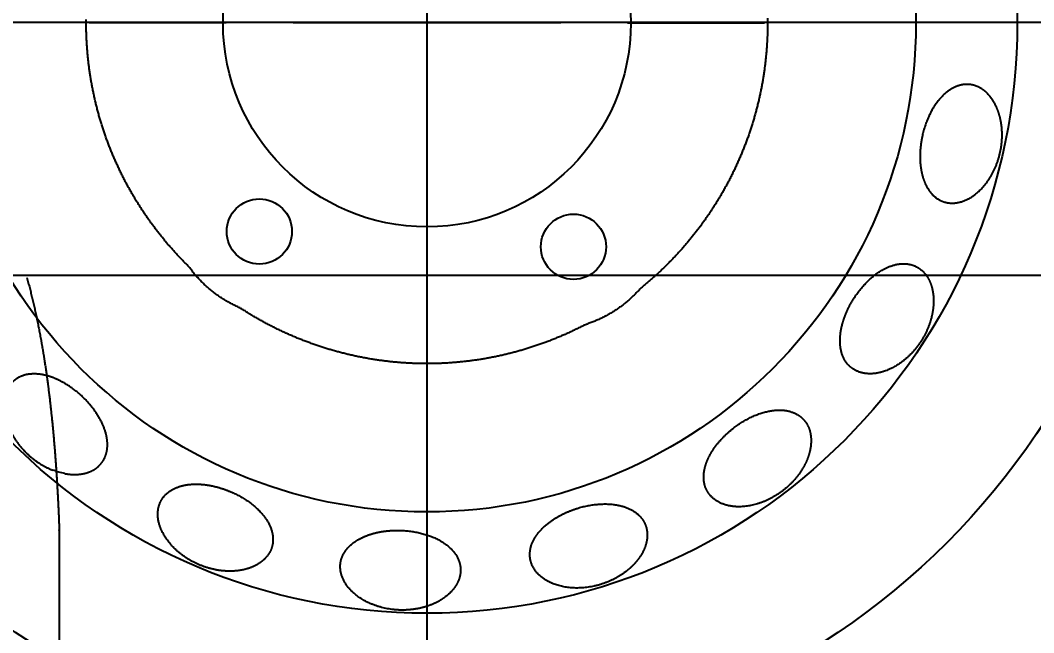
# Model space of a CAD drawing. Extents: x -912 to 8450, y -583 to 4401.
# Drawn here: x 5619.8 to 5922.9, y 1064 to 1247.2 of the extents above; entities that cross this region are included whole.
import ezdxf

# ---------------------------------------------------------------- set-up
doc = ezdxf.new("R2010")
doc.units = 0
doc.header["$MEASUREMENT"] = 0
doc.layers.get('0').update_dxf_attribs({"linetype": 'CONTINUOUS'})
doc.layers.add('3', color=7, linetype='CONTINUOUS')
doc.layers.add('4', color=7, linetype='CONTINUOUS')
doc.styles.get("Standard").update_dxf_attribs({"font": 'monotxt.shx'})
doc.dimstyles.new('DSTYLE1', dxfattribs={"dimtxt": 40, "dimasz": 53.333333, "dimexe": 4, "dimexo": 2, "dimgap": 2, "dimtad": 0, "dimtih": 1, "dimtoh": 1, "dimdec": 0, "dimzin": 3, "dimtxsty": 'STANDARD', "dimcen": 0.09, "dimazin": 3, "dimtp": 1, "dimtm": 1, "dimtfac": 1, "dimtdec": 4, "dimtofl": 0, "dimtmove": 0, "dimatfit": 3, "dimtolj": 1, "dimtzin": 0})

# ---------------------------------------------------------------- blocks, each defined once
blk = doc.blocks.new('*F34')
at = {"layer": '3', "color": 1, "linetype": 'CONTINUOUS'}
for p, q in [((0, -2267.8762), (0, -2649.6264)), ((0, -2659.6264), (0, -2699.6264))]:
    blk.add_line(p, q, dxfattribs=at)
blk = doc.blocks.new('_AH1')
at = {"color": 0, "linetype": 'CONTINUOUS'}
for p, q in [((-1, 0.166667), (0, 0)), ((-1, 0.166667), (-1, -0.166667)), ((0, 0), (-1, -0.166667)), ((0, 0), (-1, 0))]:
    blk.add_line(p, q, dxfattribs=at)
blk = doc.blocks.new('*D13')
at = {"layer": '4', "color": 1, "linetype": 'CONTINUOUS'}
for p, q in [((977.79092, 698.77637), (977.92307, 2132.9977)), ((7677.785, 698.15903), (7677.9171, 2132.3803)), ((977.91816, 2079.6643), (4137.8827, 2079.3732)), ((7677.9122, 2079.047), (4351.2161, 2079.3535))]:
    blk.add_line(p, q, dxfattribs=at)
at = {"layer": '4', "color": 1, "xscale": 53.333333, "yscale": 53.333333, "zscale": 53.333333}
for p, rotation in [((977.91816, 2079.6643), 179.99472), ((7677.9122, 2079.047), 359.99472)]:
    blk.add_blockref('_AH1', p, dxfattribs=dict(at, rotation=rotation))
at = {"layer": '4', "color": 1, "linetype": 'CONTINUOUS'}
blk.add_text('6704', height=40, dxfattribs=at).set_placement((4164.5494, 2059.3633))
blk = doc.blocks.new('*D15')
at = {"layer": '3', "color": 1, "linetype": 'CONTINUOUS'}
for p, q in [((5741.4088, 1118.7657), (5741.4088, 548.80659)), ((1993.352, 984.51262), (1993.352, 548.80659)), ((1993.352, 602.13992), (3831.0439, 602.13992)), ((5741.4088, 602.13992), (4044.3772, 602.13992))]:
    blk.add_line(p, q, dxfattribs=at)
at = {"layer": '3', "color": 1, "xscale": 53.333333, "yscale": 53.333333, "zscale": 53.333333, "rotation": 180}
blk.add_blockref('_AH1', (1993.352, 602.13992), dxfattribs=at)
at = {"layer": '3', "color": 1, "xscale": 53.333333, "yscale": 53.333333, "zscale": 53.333333}
blk.add_blockref('_AH1', (5741.4088, 602.13992), dxfattribs=at)
at = {"layer": '3', "color": 1, "linetype": 'CONTINUOUS'}
blk.add_text('3750', height=40, dxfattribs=at).set_placement((3857.7105, 582.13992))
blk = doc.blocks.new('*D17')
at = {"layer": '3', "color": 1, "linetype": 'CONTINUOUS'}
for p, q in [((7674.0444, 1214.5184), (7674.0444, 548.80659)), ((5741.4088, 1118.7657), (5741.4088, 548.80659)), ((5741.4088, 602.13992), (6613.6955, 602.13992)), ((7674.0444, 602.13992), (6827.0288, 602.13992))]:
    blk.add_line(p, q, dxfattribs=at)
at = {"layer": '3', "color": 1, "xscale": 53.333333, "yscale": 53.333333, "zscale": 53.333333, "rotation": 180}
blk.add_blockref('_AH1', (5741.4088, 602.13992), dxfattribs=at)
at = {"layer": '3', "color": 1, "xscale": 53.333333, "yscale": 53.333333, "zscale": 53.333333}
blk.add_blockref('_AH1', (7674.0444, 602.13992), dxfattribs=at)
at = {"layer": '3', "color": 1, "linetype": 'CONTINUOUS'}
blk.add_text('1931', height=40, dxfattribs=at).set_placement((6640.3622, 582.13992))

msp = doc.modelspace()

# ---------------------------------------------------------------- linework, layer by layer
at = {"layer": '3', "color": 1, "linetype": 'CONTINUOUS'}
for p, q in [((5741.4088, 3664.8806), (5741.4088, 714.37906)), ((5741.4088, 1286.3958), (5741.4088, 1206.3958)), ((5681.4088, 1246.3958), (5640.4453, 1246.3958)), ((5781.4088, 1246.3958), (5701.4088, 1246.3958)), ((5801.4088, 1246.3958), (5842.3723, 1246.3958)), ((5741.4088, 1186.3958), (5741.4088, 1145.4324))]:
    msp.add_line(p, q, dxfattribs=at)
at = {"layer": '3', "color": 3, "linetype": 'CONTINUOUS'}
msp.add_lwpolyline([(5843.2765, 1247.8551, -0.0030492723), (5843.2865, 1246.6037, -0.0030508659), (5843.2814, 1245.3495, -0.0030623856), (5843.2606, 1244.0926, -0.0030686116), (5843.2244, 1242.8335, -0.0030758038), (5843.1722, 1241.5723, -0.003080454), (5843.1046, 1240.3093, -0.0030880741), (5843.0208, 1239.0449, -0.003092695), (5842.9214, 1237.7794, -0.0030995329), (5842.8057, 1236.5129, -0.003103726), (5842.6743, 1235.246, -0.0031100696), (5842.5265, 1233.9787, -0.0031139251), (5842.363, 1232.7115, -0.0031196871), (5842.1829, 1231.4446, -0.0031231737), (5841.987, 1230.1783, -0.0031283623), (5841.7746, 1228.913, -0.0031314793), (5841.5463, 1227.649, -0.0031360802), (5841.3014, 1226.3865, -0.0031388204), (5841.0407, 1225.1259, -0.003142826), (5840.7635, 1223.8675, -0.0031451847), (5840.4705, 1222.6115, -0.003148587), (5840.161, 1221.3585, -0.0031505593), (5839.8357, 1220.1084, -0.003153352), (5839.4941, 1218.8619, -0.0031549344), (5839.1368, 1217.619, -0.003157112), (5838.7632, 1216.3802, -0.0031583016), (5838.3742, 1215.1457, -0.00315986), (5837.9689, 1213.9159, -0.003160654), (5837.5484, 1212.691, -0.0031615901), (5837.1119, 1211.4715, -0.0031619876), (5836.6602, 1210.2573, -0.0031622996), (5836.1927, 1209.0492, -0.0031622993), (5835.7104, 1207.847, -0.0031619867), (5835.2125, 1206.6514, -0.0031615889), (5834.6999, 1205.4624, -0.0031606521), (5834.1721, 1204.2805, -0.0031598574), (5833.6299, 1203.1058, -0.0031582986), (5833.0728, 1201.9387, -0.0031571086), (5832.5015, 1200.7793, -0.0031549303), (5831.9156, 1199.6281, -0.0031533474), (5831.316, 1198.4852, -0.0031505542), (5830.7021, 1197.351, -0.0031485813), (5830.0747, 1196.2254, -0.0031451784), (5829.4335, 1195.1092, -0.0031428193), (5828.7792, 1194.0021, -0.0031388132), (5828.1115, 1192.9047, -0.0031360726), (5827.4311, 1191.817, -0.0031314712), (5826.7377, 1190.7395, -0.0031283537), (5826.032, 1189.6721, -0.0031231646), (5825.3138, 1188.6153, -0.0031196776), (5824.5837, 1187.569, -0.003113915), (5823.8416, 1186.5338, -0.003110059), (5823.088, 1185.5094, -0.0031037151), (5822.3228, 1184.4964, -0.0030995214), (5821.5468, 1183.4947, -0.003092683), (5820.7596, 1182.5048, -0.0030880619), (5819.962, 1181.5264, -0.0030804414), (5819.1538, 1180.5603, -0.0030757907), (5818.3356, 1179.6059, -0.0030685972), (5817.5074, 1178.664, -0.003062372), (5816.6697, 1177.7342, -0.0030508556), (5815.8226, 1176.8172, -0.0030492571), (5814.9664, 1175.9125, -0.0030524109), (5814.1013, 1175.0209, -0.003030777), (5813.2278, 1174.1418, -0.0029730421), (5812.346, 1173.2757, -0.0030296477), (5811.456, 1172.4229, -0.0032119027), (5810.5577, 1171.5841, -0.0029554881), (5809.6532, 1170.7565, -0.0021806341), (5808.7432, 1169.9401, -0.0031682191), (5807.8216, 1169.1433, -0.0062006728), (5806.8859, 1168.37, -0.0022333242), (5805.9632, 1167.5838, 0.0098494919), (5805.0785, 1166.7494, 0.011590897), (5804.2116, 1165.8817, 0.003538149), (5803.3368, 1165.0035, -0.0024369159), (5802.4391, 1164.1384, -0.0079384082), (5801.5068, 1163.3068, -0.0098217034), (5800.543, 1162.5079, -0.0085600139), (5799.5508, 1161.7405, -0.0081507092), (5798.5328, 1161.0051, -0.00851047), (5797.4887, 1160.3059, -0.0087079764), (5796.4213, 1159.6431, -0.0088000572), (5795.3318, 1159.0195, -0.0084945377), (5794.2247, 1158.4318, -0.0077028212), (5793.1018, 1157.8815, -0.0086210382), (5791.9602, 1157.377, -0.011464913), (5790.7998, 1156.9235, -0.0075080772), (5789.6453, 1156.4809, 0.0043030282), (5788.521, 1156.0083, 0.0090896302), (5787.42, 1155.5025, 0.0074966726), (5786.3308, 1154.969, 0.0038502409), (5785.2399, 1154.4313, -0.00258036), (5784.1364, 1153.9112, -0.0046920541), (5783.0216, 1153.4065, -0.003086014), (5781.8981, 1152.9126, -0.002563288), (5780.7663, 1152.4297, -0.0029803654), (5779.6252, 1151.9598, -0.0031199617), (5778.4755, 1151.5026, -0.003027443), (5777.3172, 1151.0584, -0.0030000659), (5776.1508, 1150.627, -0.003035167), (5774.9762, 1150.2091, -0.003049393), (5773.7939, 1149.8045, -0.0030517943), (5772.6038, 1149.4137, -0.0030551706), (5771.4065, 1149.0365, -0.0030651674), (5770.2018, 1148.6736, -0.0030708654), (5768.9904, 1148.3246, -0.0030783097), (5767.7721, 1147.9902, -0.0030830084), (5766.5476, 1147.6701, -0.0030904324), (5765.3167, 1147.365, -0.0030949553), (5764.0801, 1147.0744, -0.0031017061), (5762.8376, 1146.7991, -0.0031058361), (5761.5899, 1146.5386, -0.003112062), (5760.337, 1146.2936, -0.003115844), (5759.0794, 1146.0638, -0.0031214932), (5757.817, 1145.8498, -0.003124907), (5756.5505, 1145.651, -0.0031299791), (5755.28, 1145.4684, -0.0031330218), (5754.0058, 1145.3012, -0.0031375047), (5752.7281, 1145.1503, -0.0031401694), (5751.4475, 1145.0151, -0.0031440553), (5750.1639, 1144.8963, -0.0031463376), (5748.8779, 1144.7934, -0.0031496189), (5747.5897, 1144.707, -0.003151514), (5746.2996, 1144.6366, -0.0031541846), (5745.0079, 1144.5828, -0.003155689), (5743.7149, 1144.5451, -0.0031577437), (5742.421, 1144.5242, -0.0031588547), (5741.1265, 1144.5193, -0.0031602892), (5739.8316, 1144.5313, -0.0031610047), (5738.5367, 1144.5593, -0.0031618166), (5737.2421, 1144.6042, -0.0031621349), (5735.9481, 1144.6652, -0.0031623224), (5734.655, 1144.7429, -0.0031622431), (5733.3632, 1144.8368, -0.003161806), (5732.0729, 1144.9474, -0.0031613292), (5730.7845, 1145.074, -0.0031602683), (5729.4982, 1145.2172, -0.003159395), (5728.2144, 1145.3764, -0.0031577122), (5726.9335, 1145.5521, -0.003156444), (5725.6556, 1145.7436, -0.0031541429), (5724.3811, 1145.9514, -0.003152482), (5723.1103, 1146.1749, -0.0031495669), (5721.8435, 1146.4146, -0.0031475169), (5720.581, 1146.6697, -0.0031439932), (5719.3231, 1146.9408, -0.0031415579), (5718.07, 1147.2272, -0.0031374323), (5716.8221, 1147.5293, -0.0031346163), (5715.5796, 1147.8463, -0.0031298973), (5714.3429, 1148.1789, -0.0031267054), (5713.112, 1148.5262, -0.0031214001), (5711.8876, 1148.8886, -0.0031178406), (5710.6695, 1149.2655, -0.0031119657), (5709.4583, 1149.6572, -0.0031080361), (5708.254, 1150.0631, -0.0031015753), (5707.0572, 1150.4835, -0.0030973184), (5705.8677, 1150.9176, -0.003090392), (5704.6861, 1151.3659, -0.0030856748), (5703.5124, 1151.8276, -0.0030778629), (5702.3471, 1152.303, -0.0030732552), (5701.19, 1152.7915, -0.0030662971), (5700.0418, 1153.2934, -0.0030595666), (5698.9022, 1153.8078, -0.0030465949), (5697.7719, 1154.3352, -0.0030466914), (5696.6507, 1154.8748, -0.0030551541), (5695.5393, 1155.427, -0.003026438), (5694.4371, 1155.9908, -0.0029470324), (5693.3448, 1156.5664, -0.0030316006), (5692.2628, 1157.154, -0.0032998582), (5691.1918, 1157.754, -0.0029315361), (5690.1291, 1158.3625, -0.0018135862), (5689.0744, 1158.9786, -0.003246641), (5688.0373, 1159.6146, -0.0076505891), (5687.0219, 1160.2751, -0.0018991403), (5685.9886, 1160.9082, 0.015590006), (5684.901, 1161.4676, 0.01537268), (5683.7874, 1162.0032, -0.0016942993), (5682.6822, 1162.5723, -0.0088619246), (5681.5927, 1163.1808, -0.0083606881), (5680.5219, 1163.8275, -0.0082597009), (5679.4712, 1164.5104, -0.0085145953), (5678.4434, 1165.231, -0.0085929938), (5677.4396, 1165.9866, -0.008535727), (5676.4627, 1166.7771, -0.0086329494), (5675.5143, 1167.6004, -0.00891204), (5674.5973, 1168.4565, -0.0084923914), (5673.709, 1169.339, -0.0072507401), (5672.8506, 1170.2461, -0.0087054224), (5672.0338, 1171.1874, -0.01321525), (5671.2651, 1172.1663, -0.007077734), (5670.4956, 1173.1296, 0.01141231), (5669.6786, 1174.028, 0.014968369), (5668.8337, 1174.8929, 0.0031115387), (5667.9876, 1175.7631, -0.0024343564), (5667.1476, 1176.6455, -0.0029422389), (5666.3165, 1177.5409, -0.0031161009), (5665.4941, 1178.4486, -0.002999621), (5664.6803, 1179.3691, -0.0029635097), (5663.8753, 1180.3016, -0.0030062608), (5663.0796, 1181.2466, -0.0030235466), (5662.2932, 1182.2035, -0.0030249552), (5661.5168, 1183.1726, -0.003028211), (5660.7501, 1184.1533, -0.0030396061), (5659.9938, 1185.146, -0.0030460659), (5659.2478, 1186.15, -0.0030542948), (5658.5127, 1187.1656, -0.0030595393), (5657.7884, 1188.1923, -0.0030679464), (5657.0755, 1189.2302, -0.0030730933), (5656.3739, 1190.2788, -0.0030808052), (5655.6841, 1191.3384, -0.0030855576), (5655.0061, 1192.4083, -0.0030927799), (5654.3404, 1193.4887, -0.0030972026), (5653.6868, 1194.5791, -0.003103866), (5653.0461, 1195.6796, -0.0031079323), (5652.418, 1196.7895, -0.0031140392), (5651.8031, 1197.9092, -0.0031177466), (5651.2012, 1199.038, -0.003123282), (5650.6129, 1200.176, -0.003126622), (5650.038, 1201.3226, -0.0031315764), (5649.4773, 1202.4779, -0.0031345436), (5648.9302, 1203.6413, -0.0031389074), (5648.3975, 1204.813, -0.0031414959), (5647.8789, 1205.9923, -0.003145261), (5647.3752, 1207.1793, -0.0031474658), (5646.8858, 1208.3735, -0.003150625), (5646.4115, 1209.5747, -0.003152442), (5645.9518, 1210.7826, -0.0031549893), (5645.5076, 1211.997, -0.003156415), (5645.0783, 1213.2174, -0.0031583454), (5644.6647, 1214.4438, -0.003159377), (5644.2663, 1215.6757, -0.003160687), (5643.8837, 1216.913, -0.0031613226), (5643.5166, 1218.1551, -0.0031620092), (5643.1655, 1219.4021, -0.0031622477), (5642.83, 1220.6533, -0.0031623099), (5642.5108, 1221.9087, -0.0031621506), (5642.2073, 1223.1678, -0.0031615881), (5641.9202, 1224.4304, -0.0031610314), (5641.6489, 1225.6962, -0.0031598456), (5641.3942, 1226.9648, -0.0031588926), (5641.1553, 1228.2359, -0.0031570854), (5640.9331, 1229.5093, -0.003155738), (5640.7268, 1230.7846, -0.0031533131), (5640.5372, 1232.0615, -0.0031515738), (5640.3636, 1233.3397, -0.003148536), (5640.2066, 1234.6189, -0.003146408), (5640.0657, 1235.8987, -0.003142763), (5639.9413, 1237.1789, -0.0031402506), (5639.8329, 1238.4592, -0.0031360051), (5639.7411, 1239.7392, -0.003133113), (5639.6652, 1241.0186, -0.003128276), (5639.6058, 1242.2972, -0.003125009), (5639.5622, 1243.5746, -0.0031195871), (5639.5349, 1244.8505, -0.0031159543), (5639.5233, 1246.1247, -0.0031099664), (5639.528, 1247.3968, -0.0031059631)], format="xyb", dxfattribs=at)
for centre, radius in [((5741.5168, 1246.2565), 361.98271), ((5741.3524, 1246.4691), 219.89954), ((5741.4199, 1246.3823), 176.528), ((5741.3661, 1246.4508), 146.27867), ((5741.4086, 1246.3957), 60.963261), ((5691.2966, 1184.0393), 9.75001), ((5785.2316, 1179.4804), 9.749965)]:
    msp.add_circle(centre, radius, dxfattribs=at)
for points, knots in [([(5913.174, 1216.2809), (5913.579, 1213.5721), (5913.5741, 1210.6461), (5913.108, 1207.6487), (5911.2376, 1201.7463), (5907.8976, 1197.0652), (5905.8945, 1195.151), (5901.9962, 1192.7014), (5898.1039, 1192.2817), (5896.4097, 1192.5253), (5893.1275, 1193.9504), (5890.7419, 1197.103), (5889.8082, 1199.1905), (5889.2274, 1201.567), (5888.9862, 1204.1078), (5888.7518, 1206.5778), (5888.8384, 1209.2031), (5889.2344, 1211.8686), (5890.5854, 1217.0422), (5892.9531, 1221.5579), (5894.354, 1223.5383), (5897.3723, 1226.5902), (5900.7894, 1228.0199), (5902.4496, 1228.2819), (5905.2248, 1228.0037), (5907.7413, 1226.5555), (5908.7153, 1225.7658), (5910.5325, 1223.787), (5911.9193, 1221.1387), (5912.4947, 1219.6319), (5912.9169, 1218.0002), (5913.174, 1216.2809)], [0, 0, 0, 0, 0, 0, 0.12650171, 0.12650171, 0.12650171, 0.2614895, 0.2614895, 0.2614895, 0.37396434, 0.37396434, 0.37396434, 0.50001465, 0.50001465, 0.50001465, 0.50001465, 0.50001465, 0.62011558, 0.62011558, 0.62011558, 0.73861816, 0.73861816, 0.73861816, 0.84592438, 0.84592438, 0.84592438, 0.92130796, 0.92130796, 0.92130796, 1, 1, 1, 1, 1, 1]), ([(5892.5186, 1159.3518), (5892.8646, 1161.055), (5893.0253, 1162.7324), (5892.9994, 1164.3448), (5892.6004, 1167.3069), (5891.5678, 1169.7869), (5890.9217, 1170.8616), (5889.05, 1173.0819), (5886.5348, 1174.2913), (5884.8837, 1174.6121), (5881.1809, 1174.4359), (5877.2985, 1172.5991), (5875.3039, 1171.2168), (5871.5331, 1167.7825), (5868.4939, 1163.3829), (5867.2103, 1161.0137), (5866.2316, 1158.5766), (5865.6079, 1156.1758), (5864.9663, 1153.7062), (5864.7004, 1151.2749), (5864.8652, 1148.9947), (5866.0315, 1145.2179), (5868.6315, 1142.7577), (5870.1417, 1141.9502), (5873.9459, 1141.0149), (5878.4495, 1141.9848), (5880.9876, 1143.0991), (5885.7289, 1146.3565), (5889.5057, 1151.2634), (5890.9687, 1153.9205), (5891.9736, 1156.6682), (5892.5186, 1159.3518)], [0, 0, 0, 0, 0, 0, 0.078692037, 0.078692037, 0.078692037, 0.15407563, 0.15407563, 0.15407563, 0.26138184, 0.26138184, 0.26138184, 0.37988442, 0.37988442, 0.37988442, 0.49998535, 0.49998535, 0.49998535, 0.49998535, 0.49998535, 0.62603567, 0.62603567, 0.62603567, 0.7385105, 0.7385105, 0.7385105, 0.87349829, 0.87349829, 0.87349829, 1, 1, 1, 1, 1, 1]), ([(5633.148, 1111.6328), (5635.2817, 1111.2463), (5637.3345, 1111.2103), (5639.2216, 1111.5225), (5641.727, 1112.4844), (5643.5814, 1114.1043), (5644.1295, 1114.7258), (5645.5795, 1116.8875), (5646.123, 1119.6197), (5646.0334, 1121.6776), (5645.505, 1123.8242), (5644.601, 1125.9699), (5643.179, 1129.3453), (5640.8221, 1132.7173), (5637.8006, 1135.74), (5634.3911, 1138.1775), (5630.9198, 1139.7655), (5628.6031, 1140.8253), (5626.2603, 1141.5082), (5623.9927, 1141.7404), (5620.0847, 1141.2447), (5617.2258, 1139.1081), (5616.1754, 1137.7595), (5614.6089, 1134.1723), (5614.7946, 1129.5659), (5615.457, 1126.8717), (5617.8499, 1121.635), (5622.0283, 1117.0632), (5624.3902, 1115.1611), (5626.9193, 1113.6949), (5629.4637, 1112.6929)], [0, 0, 0, 0, 0, 0, 0.11135516, 0.11135516, 0.11135516, 0.16867203, 0.16867203, 0.16867203, 0.29189308, 0.29189308, 0.29189308, 0.29189308, 0.29189308, 0.48062193, 0.48062193, 0.48062193, 0.48062193, 0.48062193, 0.61155363, 0.61155363, 0.61155363, 0.72838413, 0.72838413, 0.72838413, 0.86859943, 0.86859943, 0.86859943, 1, 1, 1, 1, 1, 1]), ([(5827.2457, 1119.1302), (5825.799, 1117.0294), (5824.7187, 1114.8363), (5824.0951, 1112.6379), (5823.9021, 1108.6915), (5825.507, 1105.4922), (5826.6514, 1104.2176), (5829.9094, 1102.0392), (5834.4757, 1101.4117), (5837.2431, 1101.5913), (5842.8142, 1103.0316), (5848.0418, 1106.351), (5850.3253, 1108.3474), (5852.2088, 1110.5855), (5853.6381, 1112.9204), (5854.5453, 1114.4023), (5855.2694, 1115.9233), (5855.7957, 1117.4469), (5856.4325, 1120.366), (5856.3085, 1123.0487), (5856.068, 1124.2791), (5855.0662, 1127.0044), (5853.1139, 1128.9998), (5851.6707, 1129.8653), (5848.1282, 1130.9646), (5843.8494, 1130.5653), (5841.5013, 1129.948), (5836.782, 1128.0098), (5832.4212, 1124.9148), (5830.4049, 1123.1276), (5828.6522, 1121.1726), (5827.2457, 1119.1302)], [0, 0, 0, 0, 0, 0, 0.12605032, 0.12605032, 0.12605032, 0.23852515, 0.23852515, 0.23852515, 0.37351294, 0.37351294, 0.37351294, 0.50001465, 0.50001465, 0.50001465, 0.50001465, 0.50001465, 0.57870669, 0.57870669, 0.57870669, 0.65409028, 0.65409028, 0.65409028, 0.76139649, 0.76139649, 0.76139649, 0.87989907, 0.87989907, 0.87989907, 1, 1, 1, 1, 1, 1]), ([(5681.9412, 1082.4659), (5683.6766, 1082.4211), (5685.354, 1082.5542), (5686.9344, 1082.8599), (5689.7759, 1083.7674), (5692.0313, 1085.2152), (5692.9736, 1086.0383), (5694.8254, 1088.2675), (5695.5694, 1090.9548), (5695.5928, 1092.6368), (5694.7644, 1096.2531), (5692.2719, 1099.758), (5690.5602, 1101.4824), (5686.5177, 1104.5997), (5681.6563, 1106.8287), (5679.1011, 1107.6814), (5676.5333, 1108.222), (5674.064, 1108.4192), (5671.5239, 1108.622), (5669.088, 1108.4616), (5666.8767, 1107.903), (5663.3718, 1106.0982), (5661.4136, 1103.11), (5660.8867, 1101.4823), (5660.6392, 1097.573), (5662.3872, 1093.3058), (5663.9303, 1090.9996), (5667.9686, 1086.8957), (5673.4584, 1084.0284), (5676.3285, 1083.049), (5679.2069, 1082.5366), (5681.9412, 1082.4659)], [0, 0, 0, 0, 0, 0, 0.078692036, 0.078692036, 0.078692036, 0.15407562, 0.15407562, 0.15407562, 0.26138184, 0.26138184, 0.26138184, 0.37988442, 0.37988442, 0.37988442, 0.49998535, 0.49998535, 0.49998535, 0.49998535, 0.49998535, 0.62603566, 0.62603566, 0.62603566, 0.73851049, 0.73851049, 0.73851049, 0.87349829, 0.87349829, 0.87349829, 1, 1, 1, 1, 1, 1]), ([(5778.5268, 1097.4394), (5776.4496, 1095.9605), (5774.6855, 1094.2697), (5773.3489, 1092.418), (5771.8207, 1088.777), (5772.2377, 1085.2234), (5772.8786, 1083.635), (5775.1982, 1080.4754), (5779.2771, 1078.3253), (5781.9402, 1077.5482), (5787.6696, 1076.997), (5793.7177, 1078.3286), (5796.5461, 1079.4235), (5799.081, 1080.8821), (5801.2219, 1082.587), (5802.5807, 1083.669), (5803.7808, 1084.8503), (5804.7958, 1086.1016), (5806.391, 1088.6262), (5807.1902, 1091.1885), (5807.3842, 1092.4264), (5807.3726, 1095.3288), (5806.218, 1097.8703), (5805.1564, 1099.1764), (5802.2007, 1101.4195), (5798.0411, 1102.5065), (5795.6226, 1102.7291), (5790.5236, 1102.5211), (5785.367, 1101.1042), (5782.8613, 1100.1145), (5780.5462, 1098.8771), (5778.5268, 1097.4394)], [0, 0, 0, 0, 0, 0, 0.12605031, 0.12605031, 0.12605031, 0.23852514, 0.23852514, 0.23852514, 0.37351294, 0.37351294, 0.37351294, 0.50001465, 0.50001465, 0.50001465, 0.50001465, 0.50001465, 0.57870668, 0.57870668, 0.57870668, 0.65409027, 0.65409027, 0.65409027, 0.76139649, 0.76139649, 0.76139649, 0.87989907, 0.87989907, 0.87989907, 1, 1, 1, 1, 1, 1]), ([(5741.5922, 1072.0103), (5743.2386, 1072.5621), (5744.7698, 1073.2613), (5746.1509, 1074.0897), (5748.5118, 1075.9156), (5750.1374, 1078.0491), (5750.7421, 1079.1455), (5751.7215, 1081.8756), (5751.5034, 1084.6574), (5750.9511, 1086.2471), (5748.938, 1089.3644), (5745.3988, 1091.8073), (5743.2013, 1092.8431), (5738.3374, 1094.3909), (5733.007, 1094.823), (5730.3141, 1094.7501), (5727.7158, 1094.3794), (5725.3274, 1093.7195), (5722.8705, 1093.0407), (5720.6355, 1092.0558), (5718.7476, 1090.7735), (5716.0691, 1087.8764), (5715.2487, 1084.396), (5715.3092, 1082.685), (5716.4113, 1078.9243), (5719.5114, 1075.5101), (5721.7493, 1073.8698), (5726.9464, 1071.3931), (5733.0855, 1070.576), (5736.1176, 1070.6375), (5738.998, 1071.1409), (5741.5922, 1072.0103)], [0, 0, 0, 0, 0, 0, 0.078692038, 0.078692038, 0.078692038, 0.15407563, 0.15407563, 0.15407563, 0.26138185, 0.26138185, 0.26138185, 0.37988443, 0.37988443, 0.37988443, 0.49998536, 0.49998536, 0.49998536, 0.49998536, 0.49998536, 0.62603567, 0.62603567, 0.62603567, 0.7385105, 0.7385105, 0.7385105, 0.8734983, 0.8734983, 0.8734983, 1, 1, 1, 1, 1, 1])]:
    msp.add_open_spline(points, degree=5, knots=knots, dxfattribs=at)
at = {"layer": '3', "color": 2, "linetype": 'CONTINUOUS'}
msp.add_open_spline([(5633.148, 1111.6328), (5631.9396, 1111.8517), (5630.6996, 1112.2062), (5629.4637, 1112.6929)], degree=3, dxfattribs=at)
at = {"layer": '4', "color": 3, "linetype": 'CONTINUOUS'}
for p, q in [((5872.2424, 1246.6698), (6322.2424, 1246.6698)), ((6322.2397, 1170.8611), (5872.2397, 1170.8611))]:
    msp.add_line(p, q, dxfattribs=at)
for points, knots in [([(4180.2687, 1231.6328), (4181.7578, 1234.4703), (4183.6203, 1237.1113), (4185.8681, 1239.4611), (4190.8712, 1243.34), (4196.7486, 1245.6273), (4199.743, 1246.2992), (4205.5667, 1246.8342), (4211.4338, 1246.7096), (4214.2319, 1246.6612), (4219.8276, 1246.641), (4225.4236, 1246.667), (4228.2233, 1246.673), (4236.6223, 1246.6752), (4245.0205, 1246.6662), (4250.6189, 1246.6718), (4267.4156, 1246.6696), (4284.2117, 1246.6711), (4317.8046, 1246.6699), (4351.3972, 1246.671), (4429.7803, 1246.6701), (4586.5461, 1246.6712), (4832.8929, 1246.6691), (5101.6345, 1246.6718), (5370.3762, 1246.6689), (5614.0785, 1246.6707), (5768.1999, 1246.6695), (5832.741, 1246.6701), (5852.4917, 1246.6699), (5872.2424, 1246.6698)], [0, 0, 0, 0, 0, 0, 0.0094402979, 0.0094402979, 0.0094402979, 0.018405482, 0.018405482, 0.018405482, 0.02665034, 0.02665034, 0.02665034, 0.034895198, 0.034895198, 0.034895198, 0.051384914, 0.051384914, 0.051384914, 0.084364347, 0.084364347, 0.15032321, 0.15032321, 0.28224094, 0.5460764, 0.80991187, 0.9418296, 0.9418296, 1, 1, 1, 1, 1, 1]), ([(5872.2397, 1170.8611), (5852.4877, 1170.861), (5787.9457, 1170.8597), (5633.8233, 1170.8629), (5390.1216, 1170.8594), (5101.6284, 1170.8582), (4810.4941, 1170.866), (4552.9507, 1170.8553), (4384.9888, 1170.8641), (4306.6059, 1170.8586), (4267.4149, 1170.8621), (4250.6185, 1170.8591), (4242.2208, 1170.8686), (4233.8223, 1170.8507), (4225.4234, 1170.8619), (4219.8275, 1170.889), (4214.2306, 1170.8724), (4208.67, 1170.7746), (4203.0634, 1170.6342), (4197.604, 1171.7675), (4191.8307, 1173.709), (4186.6731, 1176.9972), (4184.1199, 1179.127), (4181.9763, 1181.6602), (4180.324, 1184.4703)], [0, 0, 0, 0, 0, 0, 0.058205829, 0.19019449, 0.45417181, 0.71814913, 0.85013779, 0.91613212, 0.94912928, 0.94912928, 0.94912928, 0.96562787, 0.96562787, 0.97387716, 0.97387716, 0.97387716, 0.98212645, 0.98212645, 0.99026374, 0.99026374, 0.99026374, 1, 1, 1, 1, 1, 1]), ([(5621.7843, 1170.2418), (5623.5162, 1164.0181), (5624.9569, 1157.7079), (5626.1621, 1151.3441), (5627.9895, 1139.7678), (5629.2979, 1128.1001), (5630.1085, 1119.391), (5630.7509, 1110.6551), (5631.1431, 1101.8954), (5631.3944, 1098.101), (5631.4361, 1094.2919), (5631.4383, 1093.9931), (5631.5335, 1074.0664), (5631.3874, 1054.1106), (5631.502, 1034.4725), (5631.4297, 1000.1229), (5631.4781, 965.7763), (5631.43, 951.06976), (5631.4927, 934.4851), (5631.4278, 917.86967), (5631.6136, 915.88233), (5633.2629, 911.93349), (5637.0067, 909.79089), (5639.3749, 909.54781), (5676.9993, 909.58254), (5714.6208, 909.53924), (5750.0383, 909.5734), (5795.7261, 909.55762), (5841.4163, 909.56378), (5851.6912, 909.56368), (5861.966, 909.56327), (5872.2408, 909.56306)], [0, 0, 0, 0, 0, 0, 0.065599605, 0.065599605, 0.065599605, 0.1186231, 0.1186231, 0.15391366, 0.15391366, 0.15391366, 0.15691667, 0.15691667, 0.15691667, 0.35415501, 0.35415501, 0.35415501, 0.50144954, 0.50144954, 0.50144954, 0.52057355, 0.52057355, 0.52057355, 0.54268683, 0.54268683, 0.54268683, 0.89715745, 0.89715745, 0.89715745, 1, 1, 1, 1, 1, 1])]:
    msp.add_open_spline(points, degree=5, knots=knots, dxfattribs=at)

# ---------------------------------------------------------------- block references
at = {"layer": '3'}
msp.add_blockref('*F34', (5741.4088, 3735.3836), dxfattribs=at)

# ---------------------------------------------------------------- dimensions: what is measured, and where the dimension line sits
at = {"layer": '3', "color": 1, "linetype": 'CONTINUOUS'}
for base, p2, text, picture, middle in [((7674.0444, 602.13992), (7674.0444, 1241.185), '1931', '*D17', (6720.3622, 602.13992)), ((1993.352, 602.13992), (1993.352, 1011.1793), '3750', '*D15', (3937.7105, 602.13992))]:
    dim = msp.add_linear_dim(base=base, p1=(5741.4088, 1145.4324), p2=p2, text=text, dimstyle='DSTYLE1', override={"dimblk": '_AH1', "dimsah": 0}, dxfattribs=at)
    dim.commit()
    dim.dimension.update_dxf_attribs({"geometry": picture, "text_midpoint": middle, "dimtype": 128})
at = {"layer": '4', "color": 1, "linetype": 'CONTINUOUS'}
dim = msp.add_linear_dim(base=(7677.9122, 2079.047), p1=(977.78847, 672.10971), p2=(7677.7825, 671.49237), angle=359.99472075, text='6704', dimstyle='DSTYLE1', override={"dimblk": '_AH1', "dimsah": 0}, dxfattribs=at)
dim.commit()
dim.dimension.update_dxf_attribs({"geometry": '*D13', "text_midpoint": (4244.5494, 2079.3633), "dimtype": 129})

doc.saveas('drawing.dxf')
